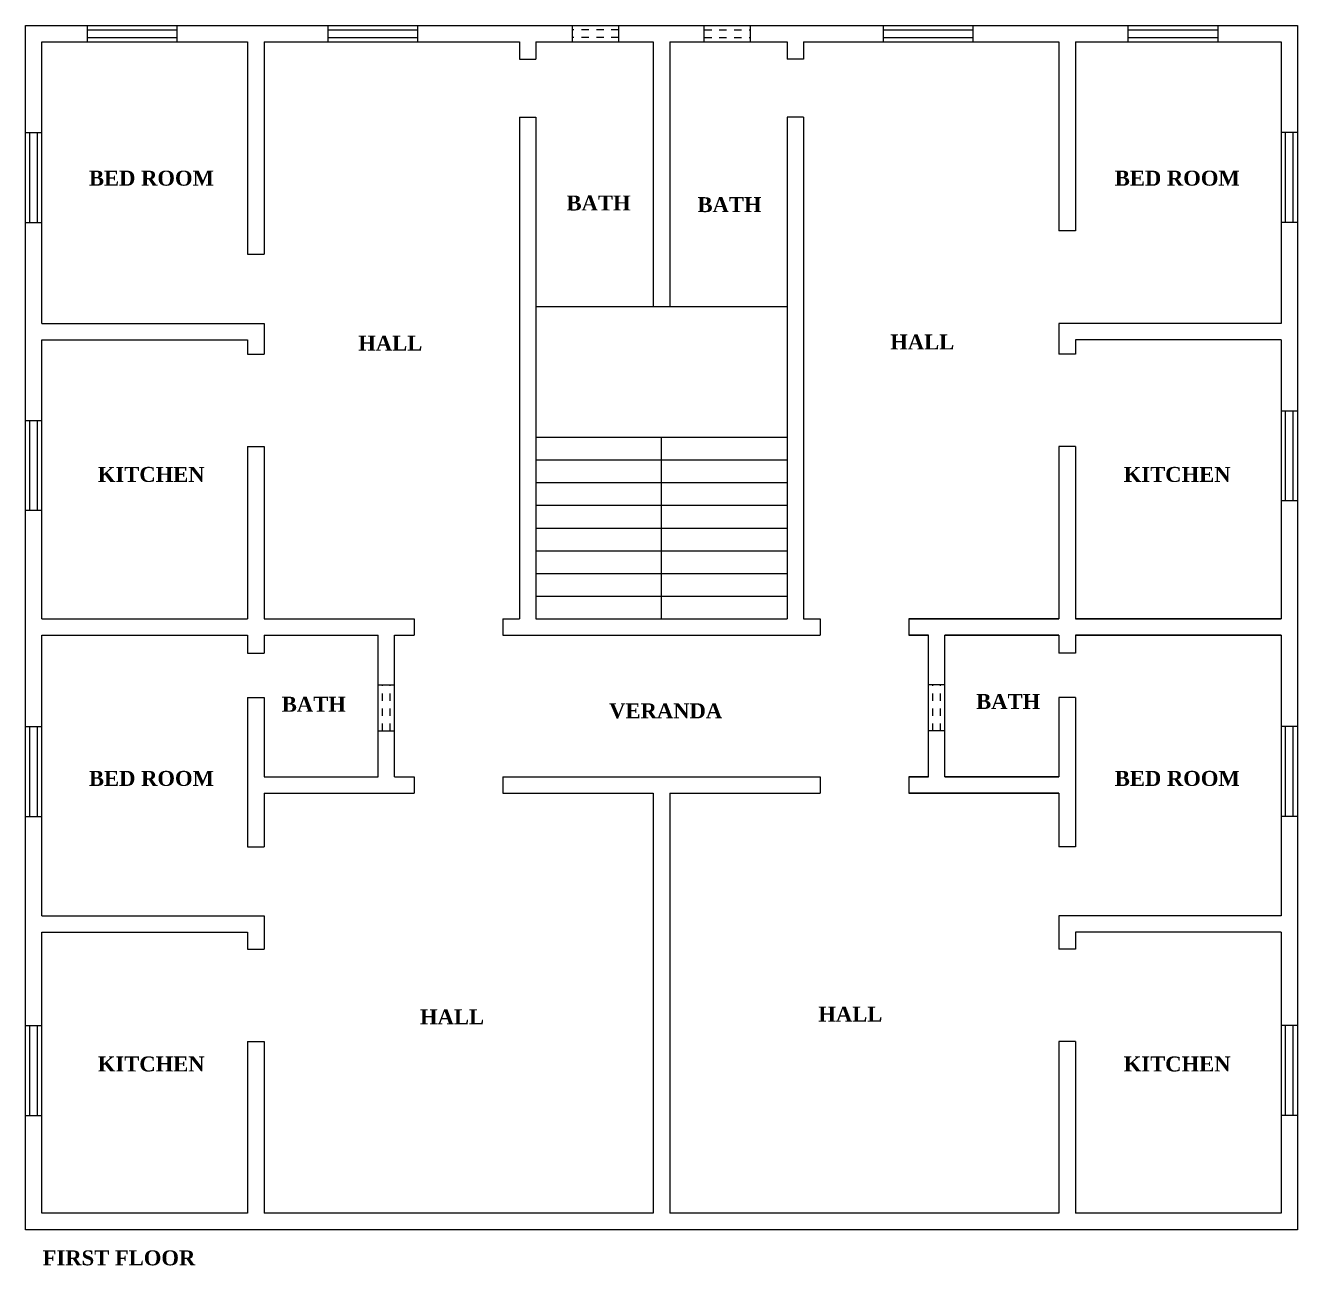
# Model space of a CAD drawing. Header units: inches. Extents: x -28656.4 to -28618.8, y 6618.7 to 6635.3.
# Drawn here: x -28656.4 to -28639.4, y 6618.7 to 6635.27 of the extents above; entities that cross this region are included whole.
import ezdxf

# ---------------------------------------------------------------- set-up
doc = ezdxf.new("R2010")
doc.units = ezdxf.units.IN
doc.header["$MEASUREMENT"] = 0
doc.linetypes.add('DASHED2', pattern=[0.375, 0.25, -0.125])
doc.layers.add('freecads.com', color=7, linetype='Continuous')
doc.styles.add('MtXpl_Times_New_Roma', font='timesbd.ttf')

msp = doc.modelspace()

# ---------------------------------------------------------------- linework, layer by layer
at = {"layer": 'freecads.com'}
for p, q in [((-28656.403, 6635.27), (-28639.403, 6635.27)), ((-28656.403, 6619.177), (-28656.403, 6635.27)), ((-28655.574, 6635.05), (-28655.574, 6635.27)), ((-28655.574, 6635.21), (-28654.374, 6635.21)), ((-28655.574, 6635.11), (-28654.374, 6635.11)), ((-28654.374, 6635.05), (-28654.374, 6635.27)), ((-28652.358, 6635.05), (-28652.358, 6635.27)), ((-28652.358, 6635.21), (-28651.158, 6635.21)), ((-28652.358, 6635.11), (-28651.158, 6635.11)), ((-28651.158, 6635.05), (-28651.158, 6635.27)), ((-28649.091, 6635.05), (-28649.091, 6635.27)), ((-28648.473, 6635.05), (-28648.473, 6635.27)), ((-28647.332, 6635.05), (-28647.332, 6635.27)), ((-28646.715, 6635.05), (-28646.715, 6635.27)), ((-28644.936, 6635.05), (-28644.936, 6635.27)), ((-28644.936, 6635.21), (-28643.736, 6635.21)), ((-28644.936, 6635.11), (-28643.736, 6635.11)), ((-28643.736, 6635.05), (-28643.736, 6635.27)), ((-28641.665, 6635.05), (-28641.665, 6635.27)), ((-28641.665, 6635.21), (-28640.465, 6635.21)), ((-28641.665, 6635.11), (-28640.465, 6635.11)), ((-28640.465, 6635.05), (-28640.465, 6635.27)), ((-28639.403, 6635.27), (-28639.403, 6619.177)), ((-28656.183, 6631.287), (-28656.183, 6635.05)), ((-28656.183, 6635.05), (-28653.434, 6635.05)), ((-28653.434, 6635.05), (-28653.434, 6632.215)), ((-28653.214, 6635.05), (-28649.802, 6635.05)), ((-28653.214, 6635.05), (-28653.214, 6632.215)), ((-28649.802, 6635.05), (-28649.802, 6634.818)), ((-28649.582, 6635.05), (-28648.013, 6635.05)), ((-28649.582, 6635.05), (-28649.582, 6634.818)), ((-28648.013, 6635.05), (-28648.013, 6631.513)), ((-28647.793, 6635.05), (-28646.223, 6635.05)), ((-28647.793, 6635.05), (-28647.793, 6631.513)), ((-28646.223, 6635.05), (-28646.223, 6634.818)), ((-28646.003, 6635.05), (-28642.591, 6635.05)), ((-28646.003, 6635.05), (-28646.003, 6634.818)), ((-28642.591, 6635.05), (-28642.591, 6632.527)), ((-28642.371, 6635.05), (-28639.623, 6635.05)), ((-28642.371, 6635.05), (-28642.371, 6632.527)), ((-28639.623, 6635.05), (-28639.623, 6631.287)), ((-28649.802, 6634.818), (-28649.582, 6634.818)), ((-28646.003, 6634.818), (-28646.223, 6634.818)), ((-28649.802, 6634.046), (-28649.802, 6627.34)), ((-28649.802, 6634.046), (-28649.582, 6634.046)), ((-28649.582, 6634.046), (-28649.582, 6627.34)), ((-28646.003, 6634.046), (-28646.223, 6634.046)), ((-28646.223, 6634.046), (-28646.223, 6627.34)), ((-28646.003, 6634.046), (-28646.003, 6627.34)), ((-28656.403, 6633.838), (-28656.183, 6633.838)), ((-28656.343, 6632.638), (-28656.343, 6633.838)), ((-28656.243, 6632.638), (-28656.243, 6633.838)), ((-28639.403, 6633.838), (-28639.623, 6633.838)), ((-28639.563, 6632.638), (-28639.563, 6633.838)), ((-28639.463, 6632.638), (-28639.463, 6633.838)), ((-28656.403, 6632.638), (-28656.183, 6632.638)), ((-28639.403, 6632.638), (-28639.623, 6632.638)), ((-28642.371, 6632.527), (-28642.591, 6632.527)), ((-28653.434, 6632.215), (-28653.214, 6632.215)), ((-28649.582, 6631.513), (-28646.223, 6631.513)), ((-28656.183, 6631.287), (-28653.214, 6631.287)), ((-28653.214, 6631.287), (-28653.214, 6630.875)), ((-28639.623, 6631.287), (-28642.591, 6631.287)), ((-28642.591, 6631.287), (-28642.591, 6630.875)), ((-28656.183, 6627.34), (-28656.183, 6631.067)), ((-28656.183, 6631.067), (-28653.434, 6631.067)), ((-28653.434, 6631.067), (-28653.434, 6630.875)), ((-28639.623, 6631.067), (-28642.371, 6631.067)), ((-28642.371, 6631.067), (-28642.371, 6630.875)), ((-28639.623, 6631.067), (-28639.623, 6627.34)), ((-28653.434, 6630.875), (-28653.214, 6630.875)), ((-28642.371, 6630.875), (-28642.591, 6630.875)), ((-28639.403, 6630.116), (-28639.623, 6630.116)), ((-28639.563, 6628.916), (-28639.563, 6630.116)), ((-28639.463, 6628.916), (-28639.463, 6630.116)), ((-28656.403, 6629.991), (-28656.183, 6629.991)), ((-28656.343, 6628.791), (-28656.343, 6629.991)), ((-28656.243, 6628.791), (-28656.243, 6629.991)), ((-28649.582, 6629.768), (-28646.223, 6629.768)), ((-28647.903, 6627.34), (-28647.903, 6629.768)), ((-28653.434, 6629.641), (-28653.434, 6627.34)), ((-28653.434, 6629.641), (-28653.214, 6629.641)), ((-28653.214, 6629.641), (-28653.214, 6627.34)), ((-28642.371, 6629.641), (-28642.591, 6629.641)), ((-28642.591, 6629.641), (-28642.591, 6627.34)), ((-28642.371, 6629.641), (-28642.371, 6627.34)), ((-28649.582, 6629.465), (-28646.223, 6629.465)), ((-28649.582, 6629.161), (-28646.223, 6629.161)), ((-28649.582, 6628.858), (-28646.223, 6628.858)), ((-28639.403, 6628.916), (-28639.623, 6628.916)), ((-28656.403, 6628.791), (-28656.183, 6628.791)), ((-28649.582, 6628.554), (-28646.223, 6628.554)), ((-28649.582, 6628.251), (-28646.223, 6628.251)), ((-28649.582, 6627.947), (-28646.223, 6627.947)), ((-28649.582, 6627.643), (-28646.223, 6627.643)), ((-28656.183, 6627.34), (-28653.434, 6627.34)), ((-28653.214, 6627.34), (-28651.209, 6627.34)), ((-28651.209, 6627.34), (-28651.209, 6627.12)), ((-28650.023, 6627.34), (-28649.802, 6627.34)), ((-28650.023, 6627.34), (-28650.023, 6627.12)), ((-28649.582, 6627.34), (-28646.223, 6627.34)), ((-28646.003, 6627.34), (-28645.782, 6627.34)), ((-28645.782, 6627.34), (-28645.782, 6627.12)), ((-28644.596, 6627.34), (-28642.591, 6627.34)), ((-28644.596, 6627.34), (-28644.596, 6627.12)), ((-28642.591, 6627.34), (-28644.596, 6627.34)), ((-28642.371, 6627.34), (-28639.623, 6627.34)), ((-28639.623, 6627.34), (-28642.371, 6627.34)), ((-28656.183, 6623.371), (-28656.183, 6627.12)), ((-28656.183, 6627.12), (-28653.434, 6627.12)), ((-28653.434, 6627.12), (-28653.434, 6626.88)), ((-28653.214, 6627.12), (-28653.214, 6626.88)), ((-28653.214, 6627.12), (-28651.689, 6627.12)), ((-28651.689, 6625.23), (-28651.689, 6627.12)), ((-28651.469, 6627.12), (-28651.209, 6627.12)), ((-28651.469, 6625.23), (-28651.469, 6627.12)), ((-28650.023, 6627.12), (-28645.782, 6627.12)), ((-28644.596, 6627.12), (-28644.336, 6627.12)), ((-28644.336, 6627.12), (-28644.596, 6627.12)), ((-28644.336, 6625.23), (-28644.336, 6627.12)), ((-28644.116, 6627.12), (-28642.591, 6627.12)), ((-28644.116, 6625.23), (-28644.116, 6627.12)), ((-28642.591, 6627.12), (-28644.116, 6627.12)), ((-28642.591, 6627.12), (-28642.591, 6626.88)), ((-28642.371, 6627.12), (-28639.623, 6627.12)), ((-28639.623, 6627.12), (-28642.371, 6627.12)), ((-28642.371, 6627.12), (-28642.371, 6626.88)), ((-28639.623, 6627.12), (-28639.623, 6623.371)), ((-28653.434, 6626.88), (-28653.214, 6626.88)), ((-28642.371, 6626.88), (-28642.591, 6626.88)), ((-28651.689, 6626.458), (-28651.469, 6626.458)), ((-28644.116, 6626.458), (-28644.336, 6626.458)), ((-28653.434, 6626.288), (-28653.434, 6624.293)), ((-28653.434, 6626.288), (-28653.214, 6626.288)), ((-28653.214, 6626.288), (-28653.214, 6625.23)), ((-28642.371, 6626.288), (-28642.591, 6626.288)), ((-28642.591, 6626.288), (-28642.591, 6625.23)), ((-28642.371, 6626.288), (-28642.371, 6624.293)), ((-28656.403, 6625.9), (-28656.183, 6625.9)), ((-28656.343, 6624.7), (-28656.343, 6625.9)), ((-28656.243, 6624.7), (-28656.243, 6625.9)), ((-28651.689, 6625.843), (-28651.469, 6625.843)), ((-28644.116, 6625.843), (-28644.336, 6625.843)), ((-28639.403, 6625.9), (-28639.623, 6625.9)), ((-28639.563, 6624.7), (-28639.563, 6625.9)), ((-28639.463, 6624.7), (-28639.463, 6625.9)), ((-28653.214, 6625.23), (-28651.689, 6625.23)), ((-28651.469, 6625.23), (-28651.209, 6625.23)), ((-28651.209, 6625.23), (-28651.209, 6625.01)), ((-28650.023, 6625.23), (-28645.782, 6625.23)), ((-28650.023, 6625.23), (-28650.023, 6625.01)), ((-28645.782, 6625.23), (-28645.782, 6625.01)), ((-28644.596, 6625.23), (-28644.336, 6625.23)), ((-28644.596, 6625.23), (-28644.596, 6625.01)), ((-28644.336, 6625.23), (-28644.596, 6625.23)), ((-28644.116, 6625.23), (-28642.591, 6625.23)), ((-28642.591, 6625.23), (-28644.116, 6625.23)), ((-28653.214, 6625.01), (-28653.214, 6624.293)), ((-28653.214, 6625.01), (-28651.209, 6625.01)), ((-28650.023, 6625.01), (-28648.013, 6625.01)), ((-28648.013, 6625.01), (-28648.013, 6619.397)), ((-28647.793, 6625.01), (-28645.782, 6625.01)), ((-28647.793, 6625.01), (-28647.793, 6619.397)), ((-28644.596, 6625.01), (-28642.591, 6625.01)), ((-28642.591, 6625.01), (-28644.596, 6625.01)), ((-28642.591, 6625.01), (-28642.591, 6624.293)), ((-28656.403, 6624.7), (-28656.183, 6624.7)), ((-28639.403, 6624.7), (-28639.623, 6624.7)), ((-28653.434, 6624.293), (-28653.214, 6624.293)), ((-28642.371, 6624.293), (-28642.591, 6624.293)), ((-28656.183, 6623.371), (-28653.214, 6623.371)), ((-28653.214, 6623.371), (-28653.214, 6622.926)), ((-28639.623, 6623.371), (-28642.591, 6623.371)), ((-28642.591, 6623.371), (-28642.591, 6622.926)), ((-28656.183, 6623.151), (-28653.434, 6623.151)), ((-28656.183, 6619.397), (-28656.183, 6623.151)), ((-28653.434, 6623.151), (-28653.434, 6622.926)), ((-28639.623, 6623.151), (-28642.371, 6623.151)), ((-28642.371, 6623.151), (-28642.371, 6622.926)), ((-28639.623, 6623.151), (-28639.623, 6619.397)), ((-28653.434, 6622.926), (-28653.214, 6622.926)), ((-28642.371, 6622.926), (-28642.591, 6622.926)), ((-28656.403, 6621.905), (-28656.183, 6621.905)), ((-28656.343, 6620.705), (-28656.343, 6621.905)), ((-28656.243, 6620.705), (-28656.243, 6621.905)), ((-28639.403, 6621.905), (-28639.623, 6621.905)), ((-28639.563, 6620.705), (-28639.563, 6621.905)), ((-28639.463, 6620.705), (-28639.463, 6621.905)), ((-28653.434, 6621.692), (-28653.434, 6619.397)), ((-28653.434, 6621.692), (-28653.214, 6621.692)), ((-28653.214, 6621.692), (-28653.214, 6619.397)), ((-28642.371, 6621.692), (-28642.591, 6621.692)), ((-28642.591, 6621.692), (-28642.591, 6619.397)), ((-28642.371, 6621.692), (-28642.371, 6619.397)), ((-28656.403, 6620.705), (-28656.183, 6620.705)), ((-28639.403, 6620.705), (-28639.623, 6620.705)), ((-28653.434, 6619.397), (-28656.183, 6619.397)), ((-28648.013, 6619.397), (-28653.214, 6619.397)), ((-28642.591, 6619.397), (-28647.793, 6619.397)), ((-28639.623, 6619.397), (-28642.371, 6619.397)), ((-28639.403, 6619.177), (-28656.403, 6619.177))]:
    msp.add_line(p, q, dxfattribs=at)
at = {"layer": 'freecads.com', "linetype": 'DASHED2', "ltscale": 0.3}
for p, q in [((-28648.473, 6635.21), (-28649.091, 6635.21)), ((-28648.473, 6635.11), (-28649.091, 6635.11)), ((-28647.332, 6635.21), (-28646.715, 6635.21)), ((-28647.332, 6635.11), (-28646.715, 6635.11)), ((-28651.629, 6625.843), (-28651.629, 6626.458)), ((-28651.529, 6625.843), (-28651.529, 6626.458)), ((-28644.276, 6625.843), (-28644.276, 6626.458)), ((-28644.176, 6625.843), (-28644.176, 6626.458))]:
    msp.add_line(p, q, dxfattribs=at)

# ---------------------------------------------------------------- texts
at = {"layer": 'freecads.com', "style": 'MtXpl_Times_New_Roma'}
for s, p in [('BED ROOM', (-28655.554, 6633.129)), ('BED ROOM', (-28641.845, 6633.129)), ('BATH', (-28649.172, 6632.797)), ('BATH', (-28647.422, 6632.775)), ('HALL', (-28651.955, 6630.924)), ('HALL', (-28644.846, 6630.94)), ('KITCHEN', (-28655.435, 6629.17)), ('KITCHEN', (-28641.725, 6629.17)), ('BATH', (-28652.977, 6626.099)), ('BATH', (-28643.698, 6626.136)), ('VERANDA', (-28648.602, 6626.011)), ('BED ROOM', (-28655.554, 6625.108)), ('BED ROOM', (-28641.845, 6625.108)), ('HALL', (-28651.13, 6621.922)), ('HALL', (-28645.807, 6621.958)), ('KITCHEN', (-28655.435, 6621.292)), ('KITCHEN', (-28641.725, 6621.292)), ('FIRST FLOOR', (-28656.172, 6618.701))]:
    msp.add_text(s, height=0.2, dxfattribs=at).set_placement(p)

doc.saveas('drawing.dxf')
